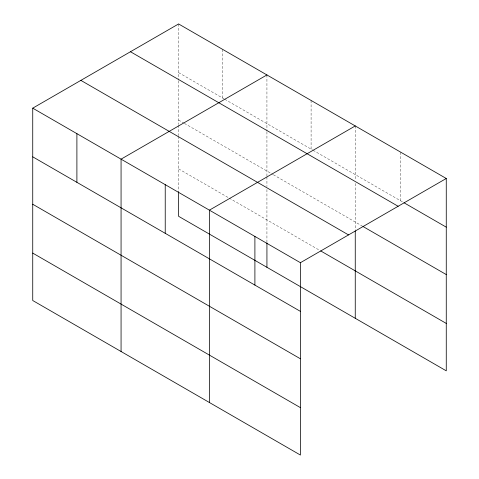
<?xml version="1.0" encoding="UTF-8"?>
<svg xmlns="http://www.w3.org/2000/svg" width="479" height="479" viewBox="0 0 479 479"><rect width="100%" height="100%" fill="white"/><g stroke="black" fill="none" stroke-linecap="round" stroke-linejoin="round"><path stroke-width="0.36" stroke-dasharray="2.4 1.8" d="M178.595 72.616L224.04 98.86M224.681 99.225L312.374 149.855M313.015 150.226L403.324 202.366M178.595 120.031L183.714 122.989M184.355 123.36L272.689 174.356M273.329 174.727L362.31 226.1M178.595 168.883L228.525 197.707M229.166 198.078L319.415 250.188M400.761 152.214L400.761 200.887M355.256 125.947L355.256 180.541M355.256 183.505L355.256 230.171M311.093 100.446L311.093 149.113M266.929 74.946L266.929 131.024M266.929 131.767L266.929 176.212M266.929 176.955L266.929 186.576M266.929 189.534L266.929 242.111M222.759 49.451L222.759 98.117M178.595 23.95L178.595 80.029M178.595 80.765L178.595 124.474M178.595 125.217L178.595 135.575M178.595 136.317L178.595 191.851"/><path stroke-width="0.72" d="M300.405 358.783L300.405 262.702L32.734 108.164L32.734 300.513L300.405 455.05L300.405 358.783L32.734 204.246M178.595 191.851L178.595 216.298L446.266 370.836L446.266 178.487L178.595 23.95L32.734 108.164M266.929 74.946L121.067 159.16L121.067 351.508M355.256 125.947L209.395 210.155L209.395 402.51M300.405 262.702L446.266 178.487M403.965 202.737L446.266 227.154M130.462 51.738L398.133 206.275M362.95 226.471L446.266 274.569M80.867 80.37L348.538 234.908M320.696 250.924L446.266 323.421M32.734 156.831L300.405 311.368M32.734 253.098L300.405 407.635M355.256 230.908L355.256 318.296M266.929 242.847L266.929 267.3M254.9 236.428L254.9 285.101M165.231 184.66L165.231 233.327M76.897 133.659L76.897 182.331"/></g></svg>
